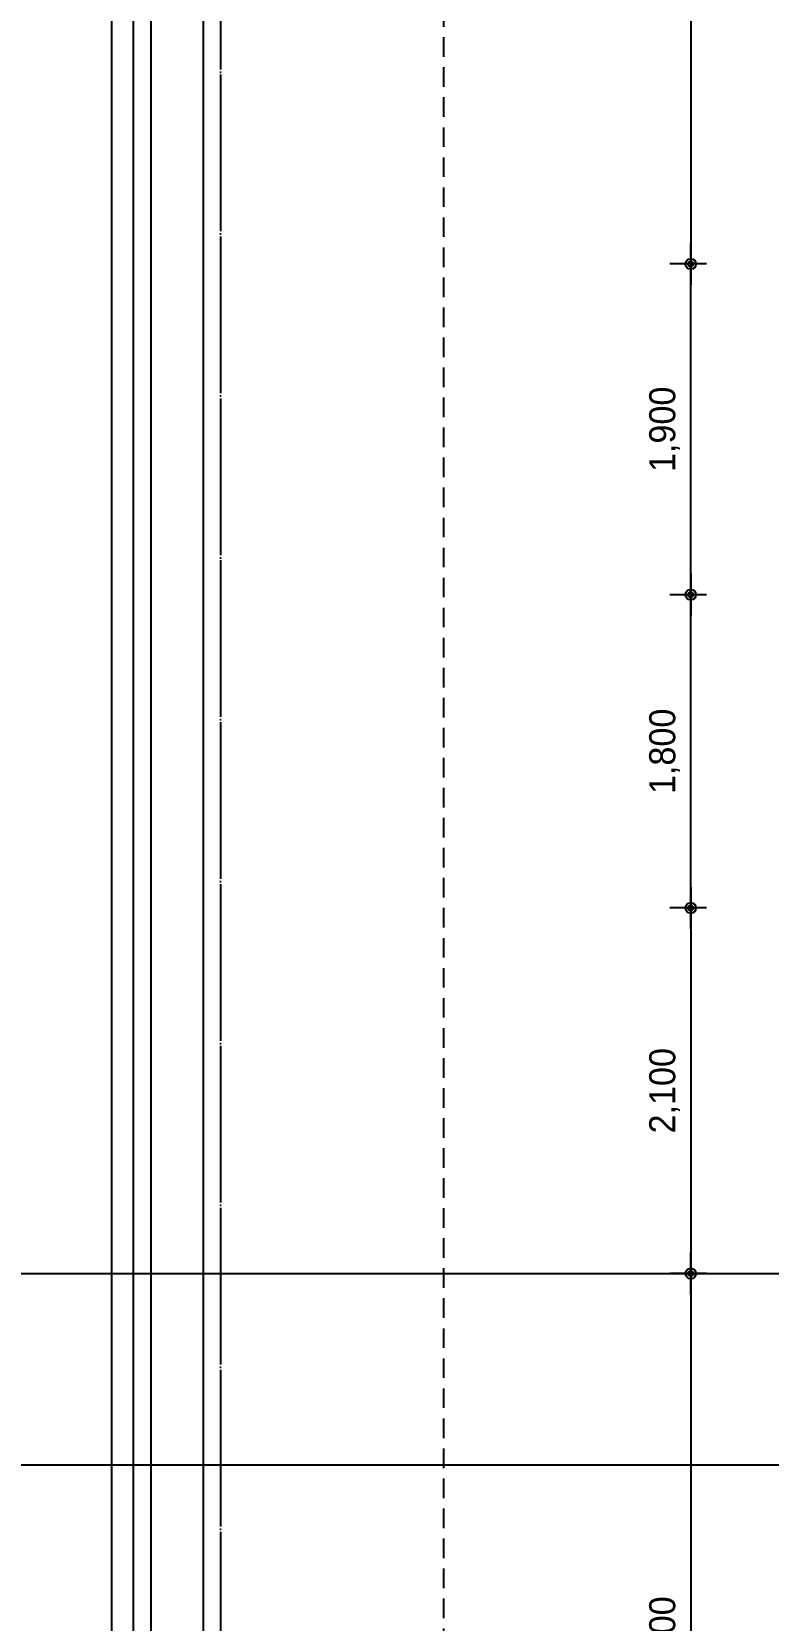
# Model space of a CAD drawing. Header units: millimetres. Extents: x 11948722 to 13111668, y -10771712 to -10232988.
# Drawn here: x 12138097 to 12142329, y -10558155 to -10549029 of the extents above; entities that cross this region are included whole.
import ezdxf

# ---------------------------------------------------------------- set-up
doc = ezdxf.new("R2010")
doc.units = ezdxf.units.MM
doc.header["$LTSCALE"] = 150
doc.header["$MEASUREMENT"] = 0
doc.linetypes.add('CEN', pattern=[6.2, 6, -0.1, 0, -0.1])
doc.linetypes.add('HID', pattern=[2.3, 1.5, -0.8])
doc.layers.get('0').update_dxf_attribs({"linetype": 'CONTINUOUS'})
doc.layers.get('Defpoints').update_dxf_attribs({"color": 117, "linetype": 'CONTINUOUS'})
for name, color, linetype in [('A-중심선', 10, 'CEN'), ('CON-C', 2, 'CONTINUOUS'), ('elev', 8, 'HID'), ('PIR판넬', 4, 'CONTINUOUS'), ('Xref-계단단면도$0$3 dim0', 7, 'CONTINUOUS')]:
    doc.layers.add(name, color=color, linetype=linetype)
doc.styles.add('Xref-계단단면도$0$나눔고딕 Se', font='')
doc.styles.get('Xref-계단단면도$0$나눔고딕 Se').set_extended_font_data('Dotum')
doc.dimstyles.new('Xref-계단단면도$0$A1-100', dxfattribs={"dimtxt": 3, "dimasz": 1, "dimexe": 2, "dimexo": 2, "dimgap": 1, "dimtad": 1, "dimdec": 0, "dimzin": 12, "dimdsep": 46, "dimlunit": 6, "dimtxsty": 'Xref-계단단면도$0$나눔고딕 Se', "dimblk1": 'Xref-계단단면도$0$DIMDOT', "dimblk2": 'Xref-계단단면도$0$DIMDOT', "dimsah": 1, "dimcen": -1, "dimdle": 2, "dimclrd": 256, "dimclre": 256, "dimclrt": 3, "dimadec": 0, "dimazin": 0, "dimtfac": 1, "dimtdec": 0, "dimtix": 1, "dimtmove": 2, "dimatfit": 3, "dimldrblk": 'Xref-계단단면도$0$DIMDOT', "dimfxl": 1, "dimtvp": 1, "dimtolj": 1, "dimtzin": 12, "dimlwd": -1, "dimlwe": -1, "dimarcsym": 0})

# ---------------------------------------------------------------- blocks, each defined once
blk = doc.blocks.new('Xref-계단단면도$0$DIMDOT')
at = {"color": 0}
blk.add_line((-2, 0), (2, 0), dxfattribs=at)
for radius in [0.5, 0.25]:
    blk.add_circle((0, 0), radius, dxfattribs=at)
blk = doc.blocks.new('*D803')
at = {"layer": 'Defpoints', "color": 0, "transparency": 16777216}
for p in [(12142094.5, -10554062.8), (12141883.4, -10556162.8), (12142094.5, -10556162.8)]:
    blk.add_point(p, dxfattribs=at)
at = {"layer": 'Xref-계단단면도$0$3 dim0', "transparency": 16777216}
for p, q in [((12141974.5, -10554062.8), (12141763.4, -10554062.8)), ((12141883.4, -10554122.8), (12141883.4, -10556102.8)), ((12141974.5, -10556162.8), (12141763.4, -10556162.8))]:
    blk.add_line(p, q, dxfattribs=at)
at = {"layer": 'Xref-계단단면도$0$3 dim0', "transparency": 16777216, "xscale": 60, "yscale": 60, "zscale": 60}
for p, rotation in [((12141883.4, -10554062.8), 90), ((12141883.4, -10556162.8), 270)]:
    blk.add_blockref('Xref-계단단면도$0$DIMDOT', p, dxfattribs=dict(at, rotation=rotation))
at = {"layer": 'Xref-계단단면도$0$3 dim0', "color": 3, "transparency": 16777216, "insert": (12141733.9, -10555112.8), "char_height": 150, "attachment_point": 5, "rotation": 90, "style": 'Xref-계단단면도$0$나눔고딕 Se'}
blk.add_mtext('\\A1;2,100', dxfattribs=at)
blk = doc.blocks.new('*D804')
at = {"layer": 'Defpoints', "color": 0, "transparency": 16777216}
for p in [(12141883.4, -10552262.8), (12142094.5, -10552262.8), (12142094.5, -10554062.8)]:
    blk.add_point(p, dxfattribs=at)
at = {"layer": 'Xref-계단단면도$0$3 dim0', "transparency": 16777216}
for p, q in [((12141974.5, -10552262.8), (12141763.4, -10552262.8)), ((12141883.4, -10554002.8), (12141883.4, -10552322.8)), ((12141974.5, -10554062.8), (12141763.4, -10554062.8))]:
    blk.add_line(p, q, dxfattribs=at)
at = {"layer": 'Xref-계단단면도$0$3 dim0', "transparency": 16777216, "xscale": 60, "yscale": 60, "zscale": 60}
for p, rotation in [((12141883.4, -10552262.8), 90), ((12141883.4, -10554062.8), 270)]:
    blk.add_blockref('Xref-계단단면도$0$DIMDOT', p, dxfattribs=dict(at, rotation=rotation))
at = {"layer": 'Xref-계단단면도$0$3 dim0', "color": 3, "transparency": 16777216, "insert": (12141733.9, -10553162.8), "char_height": 150, "attachment_point": 5, "rotation": 90, "style": 'Xref-계단단면도$0$나눔고딕 Se'}
blk.add_mtext('\\A1;1,800', dxfattribs=at)
blk = doc.blocks.new('*D805')
at = {"layer": 'Defpoints', "color": 0, "transparency": 16777216}
for p in [(12141883.4, -10550362.8), (12142094.5, -10550362.8), (12142094.5, -10552262.8)]:
    blk.add_point(p, dxfattribs=at)
at = {"layer": 'Xref-계단단면도$0$3 dim0', "transparency": 16777216}
for p, q in [((12141974.5, -10550362.8), (12141763.4, -10550362.8)), ((12141883.4, -10552202.8), (12141883.4, -10550422.8)), ((12141974.5, -10552262.8), (12141763.4, -10552262.8))]:
    blk.add_line(p, q, dxfattribs=at)
at = {"layer": 'Xref-계단단면도$0$3 dim0', "transparency": 16777216, "xscale": 60, "yscale": 60, "zscale": 60}
for p, rotation in [((12141883.4, -10550362.8), 90), ((12141883.4, -10552262.8), 270)]:
    blk.add_blockref('Xref-계단단면도$0$DIMDOT', p, dxfattribs=dict(at, rotation=rotation))
at = {"layer": 'Xref-계단단면도$0$3 dim0', "color": 3, "transparency": 16777216, "insert": (12141733.9, -10551312.8), "char_height": 150, "attachment_point": 5, "rotation": 90, "style": 'Xref-계단단면도$0$나눔고딕 Se'}
blk.add_mtext('\\A1;1,900', dxfattribs=at)
blk = doc.blocks.new('*D806')
at = {"layer": 'Defpoints', "color": 0, "transparency": 16777216}
for p in [(12142094.5, -10546162.8), (12141883.4, -10550362.8), (12142094.5, -10550362.8)]:
    blk.add_point(p, dxfattribs=at)
at = {"layer": 'Xref-계단단면도$0$3 dim0', "transparency": 16777216}
for p, q in [((12141974.5, -10546162.8), (12141763.4, -10546162.8)), ((12141883.4, -10546222.8), (12141883.4, -10550302.8)), ((12141974.5, -10550362.8), (12141763.4, -10550362.8))]:
    blk.add_line(p, q, dxfattribs=at)
at = {"layer": 'Xref-계단단면도$0$3 dim0', "transparency": 16777216, "xscale": 60, "yscale": 60, "zscale": 60}
for p, rotation in [((12141883.4, -10546162.8), 90), ((12141883.4, -10550362.8), 270)]:
    blk.add_blockref('Xref-계단단면도$0$DIMDOT', p, dxfattribs=dict(at, rotation=rotation))
at = {"layer": 'Xref-계단단면도$0$3 dim0', "color": 3, "transparency": 16777216, "insert": (12141733.9, -10548262.8), "char_height": 150, "attachment_point": 5, "rotation": 90, "style": 'Xref-계단단면도$0$나눔고딕 Se'}
blk.add_mtext('\\A1;4,200', dxfattribs=at)
blk = doc.blocks.new('*D810')
at = {"layer": 'Defpoints', "color": 0, "transparency": 16777216}
for p in [(12142094.5, -10556162.8), (12141883.4, -10560362.8), (12142094.5, -10560362.8)]:
    blk.add_point(p, dxfattribs=at)
at = {"layer": 'Xref-계단단면도$0$3 dim0', "transparency": 16777216}
for p, q in [((12141974.5, -10556162.8), (12141763.4, -10556162.8)), ((12141883.4, -10556222.8), (12141883.4, -10560302.8)), ((12141974.5, -10560362.8), (12141763.4, -10560362.8))]:
    blk.add_line(p, q, dxfattribs=at)
at = {"layer": 'Xref-계단단면도$0$3 dim0', "transparency": 16777216, "xscale": 60, "yscale": 60, "zscale": 60}
for p, rotation in [((12141883.4, -10556162.8), 90), ((12141883.4, -10560362.8), 270)]:
    blk.add_blockref('Xref-계단단면도$0$DIMDOT', p, dxfattribs=dict(at, rotation=rotation))
at = {"layer": 'Xref-계단단면도$0$3 dim0', "color": 3, "transparency": 16777216, "insert": (12141733.9, -10558262.8), "char_height": 150, "attachment_point": 5, "rotation": 90, "style": 'Xref-계단단면도$0$나눔고딕 Se'}
blk.add_mtext('\\A1;4,200', dxfattribs=at)

msp = doc.modelspace()

# ---------------------------------------------------------------- linework, layer by layer
at = {"layer": 'A-중심선'}
msp.add_line((12139182.6, -10528812.8), (12139182.6, -10580443.8), dxfattribs=at)
at = {"layer": 'A-중심선', "linetype": 'ByBlock', "ltscale": 0.5}
for p, q in [((12132537.3, -10556162.8), (12150163.3, -10556162.8)), ((12132537.3, -10557262.8), (12150163.3, -10557262.8))]:
    msp.add_line(p, q, dxfattribs=at)
at = {"layer": 'CON-C', "ltscale": 1200}
for p, q in [((12138782.6, -10579562.8), (12138782.6, -10531137.8)), ((12139082.6, -10531662.8), (12139082.6, -10566162.8))]:
    msp.add_line(p, q, dxfattribs=at)
at = {"layer": 'elev', "linetype": 'HID', "ltscale": 0.5}
msp.add_lwpolyline([(12140464.6, -10562282.8), (12140464.6, -10531662.8)], dxfattribs=at)
at = {"layer": 'PIR판넬', "ltscale": 1200}
for p, q in [((12138557.6, -10563792.8), (12138557.6, -10531012.8)), ((12138682.6, -10563792.8), (12138682.6, -10531087.8))]:
    msp.add_line(p, q, dxfattribs=at)

# ---------------------------------------------------------------- dimensions: what is measured, and where the dimension line sits
at = {"layer": 'Xref-계단단면도$0$3 dim0'}
for base, p1, p2, angle, picture, middle in [((12141883.4, -10550362.8), (12142094.5, -10546162.8), (12142094.5, -10550362.8), 270, '*D806', (12141733.9, -10548262.8)), ((12141883.4, -10550362.8), (12142094.5, -10552262.8), (12142094.5, -10550362.8), 90, '*D805', (12141733.9, -10551312.8)), ((12141883.4, -10552262.8), (12142094.5, -10554062.8), (12142094.5, -10552262.8), 90, '*D804', (12141733.9, -10553162.8)), ((12141883.4, -10556162.8), (12142094.5, -10554062.8), (12142094.5, -10556162.8), 270, '*D803', (12141733.9, -10555112.8)), ((12141883.4, -10560362.8), (12142094.5, -10556162.8), (12142094.5, -10560362.8), 270, '*D810', (12141733.9, -10558262.8))]:
    dim = msp.add_linear_dim(base=base, p1=p1, p2=p2, angle=angle, dimstyle='Xref-계단단면도$0$A1-100', override={"dimscale": 60, "dimtxt": 2.5}, dxfattribs=at)
    dim.commit()
    dim.dimension.update_dxf_attribs({"geometry": picture, "text_midpoint": middle})

doc.saveas('drawing.dxf')
